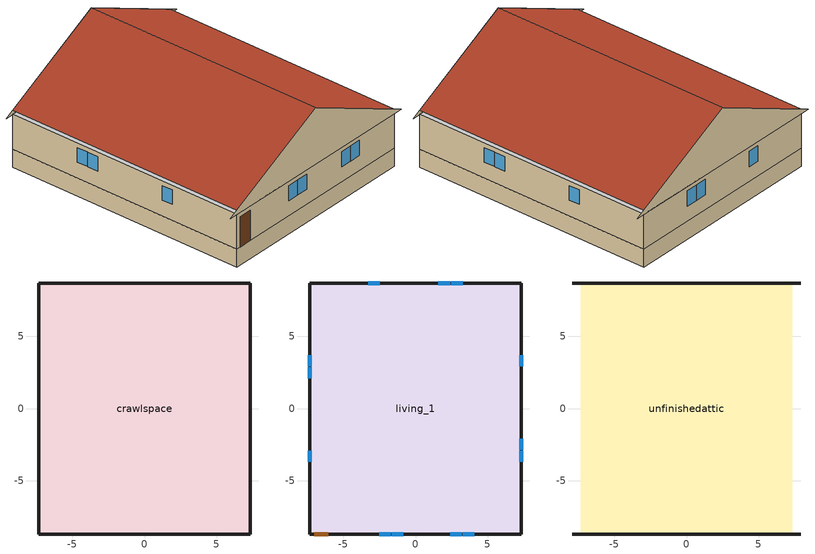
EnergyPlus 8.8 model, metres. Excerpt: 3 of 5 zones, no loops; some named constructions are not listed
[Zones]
crawlspace
 floor foundation (GrndUninsUnfinCSFloor): -7.32,8.69 7.32,8.69 7.32,-8.69 -7.32,-8.69 z-1.28
 wall outside (CSRimJoist): -7.32,8.69 -7.32,-8.69 7.32,-8.69 7.32,8.69 -7.32,8.69 z-0.27:0
 wall foundation (GrndInsUnfinCSWall): -7.32,8.69 -7.32,-8.69 7.32,-8.69 7.32,8.69 -7.32,8.69 z-1.28:0
living_1
 floor to crawlspace (UnfinCSInsFinFloor): -7.32,8.69 7.32,8.69 7.32,-8.69 -7.32,-8.69 z0
 wall outside (ExtInsFinWall): -7.32,8.69 -7.32,-8.69 7.32,-8.69 7.32,8.69 -7.32,8.69 z0:2.44
 window (left-Glass): -7.32,3.68 -7.32,2.92 / -7.32,2.85 -7.32,2.09 / -7.32,-2.92 -7.32,-3.68 z1.12:2.13
 window (front-Glass): -2.5,-8.69 -1.7,-8.69 / -1.64,-8.69 -0.84,-8.69 / 2.41,-8.69 3.21,-8.69 / 3.27,-8.69 4.07,-8.69 z1.06:2.13
 window (right-Glass): 7.32,-2.85 7.32,-2.09 / 7.32,-3.68 7.32,-2.92 / 7.32,2.92 7.32,3.68 z1.12:2.13
 window (back-Glass): 2.4,8.69 1.59,8.69 / 3.27,8.69 2.46,8.69 / -2.46,8.69 -3.27,8.69 z1.06:2.13
 door (livingDoors): -7.01,-8.69 -6.05,-8.69 z0:2.13
unfinishedattic
 floor to living_1 (FinInsUnfinUAFloor): -7.32,8.69 7.32,8.69 7.32,-8.69 -7.32,-8.69 z2.44
 wall outside (ExtUninsUnfinWall): -7.92,-8.69,2.44 7.92,-8.69,2.44 0,-8.69,6.4; 7.92,8.69,2.44 -7.92,8.69,2.44 0,8.69,6.4
 roof outside (UnfinInsExtRoof): 7.32,-8.69,2.74 7.32,8.69,2.74 0,8.69,6.4 0,-8.69,6.4; -7.32,8.69,2.74 -7.32,-8.69,2.74 0,-8.69,6.4 0,8.69,6.4
[Material] Roughness=Rough
Name | Thickness | Conductivity | Density | Specific Heat | Thermal Absorptance | Solar Absorptance | Visible Absorptance
CeilingMass | 0.0127 | 0.160291 | 801 | 837.4 | 0.9 | 0.3 | 0.1
CrawlCeilingIns | 0.23495 | 3.39795 | 67.647 | 1211.12
FloorMass | 0.015875 | 0.115458 | 544.68 | 1214.23 | 0.9 | 0.6
Plywood-3_4in | 0.01905 | 0.115458 | 512.64 | 1214.23
UAAdditionalCeilingIns | 0.243713 | 0.0377791 | 16.02 | 1046.75
UATrussandIns | 0.0889 | 0.0400254 | 50.7834 | 1165.1
[Construction]
RevUnfinCSInsFinFloor: FloorMass, Plywood-3_4in, CrawlCeilingIns
RevFinInsUnfinUAFloor: UAAdditionalCeilingIns, UATrussandIns, CeilingMass
[Schedule:Day:Hourly]
BathExhaustDay_1: 0, 0, 0, 0, 0, 0, 1, 0, 0, 0, 0, 0, 0, 0, 0, 0, 0, 0, 0, 0, 0, 0, 0, 0
CeilingFanWeekday_1; CeilingFanWeekend_1: 0, 0, 0, 0, 0, 0, 0, 0, 0, 0, 0, 0, 0, 0, 0, 0, 0, 0, 1, 1, 0, 0, 0, 0
ClothesDryerExhaustDay_1: 0, 0, 0, 0, 0, 0, 0, 0, 0, 0, 1, 0, 0, 0, 0, 0, 0, 0, 0, 0, 0, 0, 0, 0
NatVentClgSsnTempWkDay_1; NatVentClgSsnTempWkEnd_1: 19.1667, 19.1667, 19.1667, 19.1667, 19.1667, 19.1667, 19.1667, 19.1667, 18.0556, 18.0556, 18.0556, 18.0556, 18.0556, 18.0556, 18.0556, 18.0556, 18.0556, 19.1667, 19.1667, 19.1667, 19.1667, 19.1667, 19.1667, 19.1667
NatVentHtgSsnTempWkDay_1; NatVentHtgSsnTempWkEnd_1: 23.3333, 23.3333, 23.3333, 23.3333, 23.3333, 23.3333, 23.3333, 23.3333, 23.3333, 23.3333, 23.8889, 23.8889, 23.8889, 23.8889, 23.8889, 23.8889, 23.8889, 23.8889, 22.7778, 22.7778, 23.3333, 23.3333, 23.3333, 23.3333
NatVentOvlpSsnTemp_1; NatVentOvlpSsnTempWkDay_1: 19.1667, 19.1667, 19.1667, 19.1667, 19.1667, 19.1667, 19.1667, 19.1667, 19.1667, 19.1667, 19.1667, 19.1667, 19.1667, 19.1667, 19.1667, 19.1667, 19.1667, 19.1667, 19.1667, 19.1667, 19.1667, 19.1667, 19.1667, 19.1667
RangeHoodDay_1: 0, 0, 0, 0, 0, 0, 0, 0, 0, 0, 0, 0, 0, 0, 0, 0, 0, 1, 0, 0, 0, 0, 0, 0
[Schedule:Week:Compact]
BathExhaustWk_1: For: Weekdays, BathExhaustDay_1, For: CustomDay1, BathExhaustDay_1, For: CustomDay2, BathExhaustDay_1, For: AllOtherDays, BathExhaustDay_1
CeilingFanWeek_1: For: Weekdays, CeilingFanWeekday_1, For: CustomDay1, CeilingFanWeekday_1, For: CustomDay2, CeilingFanWeekend_1, For: AllOtherDays, CeilingFanWeekend_1
ClothesDryerExhaustWk_1: For: Weekdays, ClothesDryerExhaustDay_1, For: CustomDay1, ClothesDryerExhaustDay_1, For: CustomDay2, ClothesDryerExhaustDay_1, For: AllOtherDays, ClothesDryerExhaustDay_1
NatVentClgSsnTempWeek_1: For: Weekdays, NatVentClgSsnTempWkDay_1, For: CustomDay1, NatVentClgSsnTempWkDay_1, For: CustomDay2, NatVentClgSsnTempWkEnd_1, For: AllOtherDays, NatVentClgSsnTempWkEnd_1
NatVentHtgSsnTempWeek_1: For: Weekdays, NatVentHtgSsnTempWkDay_1, For: CustomDay1, NatVentHtgSsnTempWkDay_1, For: CustomDay2, NatVentHtgSsnTempWkEnd_1, For: AllOtherDays, NatVentHtgSsnTempWkEnd_1
NatVentOvlpSsnTempWeek_1: For: Weekdays, NatVentOvlpSsnTempWkDay_1, For: CustomDay1, NatVentOvlpSsnTempWkDay_1, For: CustomDay2, NatVentOvlpSsnTemp_1, For: AllOtherDays, NatVentOvlpSsnTemp_1
RangeHoodWk_1: For: Weekdays, RangeHoodDay_1, For: CustomDay1, RangeHoodDay_1, For: CustomDay2, RangeHoodDay_1, For: AllOtherDays, RangeHoodDay_1
[Schedule:Year]
BathExhaust_1: BathExhaustWk_1, 1, 1, 12, 31
CeilingFan_1: CeilingFanWeek_1, 1, 1, 12, 31
ClothesDryerExhaust_1: ClothesDryerExhaustWk_1, 1, 1, 12, 31
NatVentTemp_1: NatVentHtgSsnTempWeek_1, 1, 1, 1, 31, NatVentHtgSsnTempWeek_1, 2, 1, 2, 28, NatVentHtgSsnTempWeek_1, 3, 1, 3, 31, NatVentHtgSsnTempWeek_1, 4, 1, 4, 30, NatVentOvlpSsnTempWeek_1, 5, 1, 5, 31, NatVentOvlpSsnTempWeek_1, 6, 1, 6, 30, NatVentClgSsnTempWeek_1, 7, 1, 7, 31, NatVentClgSsnTempWeek_1, 8, 1, 8, 31, NatVentClgSsnTempWeek_1, 9, 1, 9, 30, NatVentOvlpSsnTempWeek_1, 10, 1, 10, 31, NatVentHtgSsnTempWeek_1, 11, 1, 11, 30, NatVentHtgSsnTempWeek_1, 12, 1, 12, 31
RangeHood_1: RangeHoodWk_1, 1, 1, 12, 31
